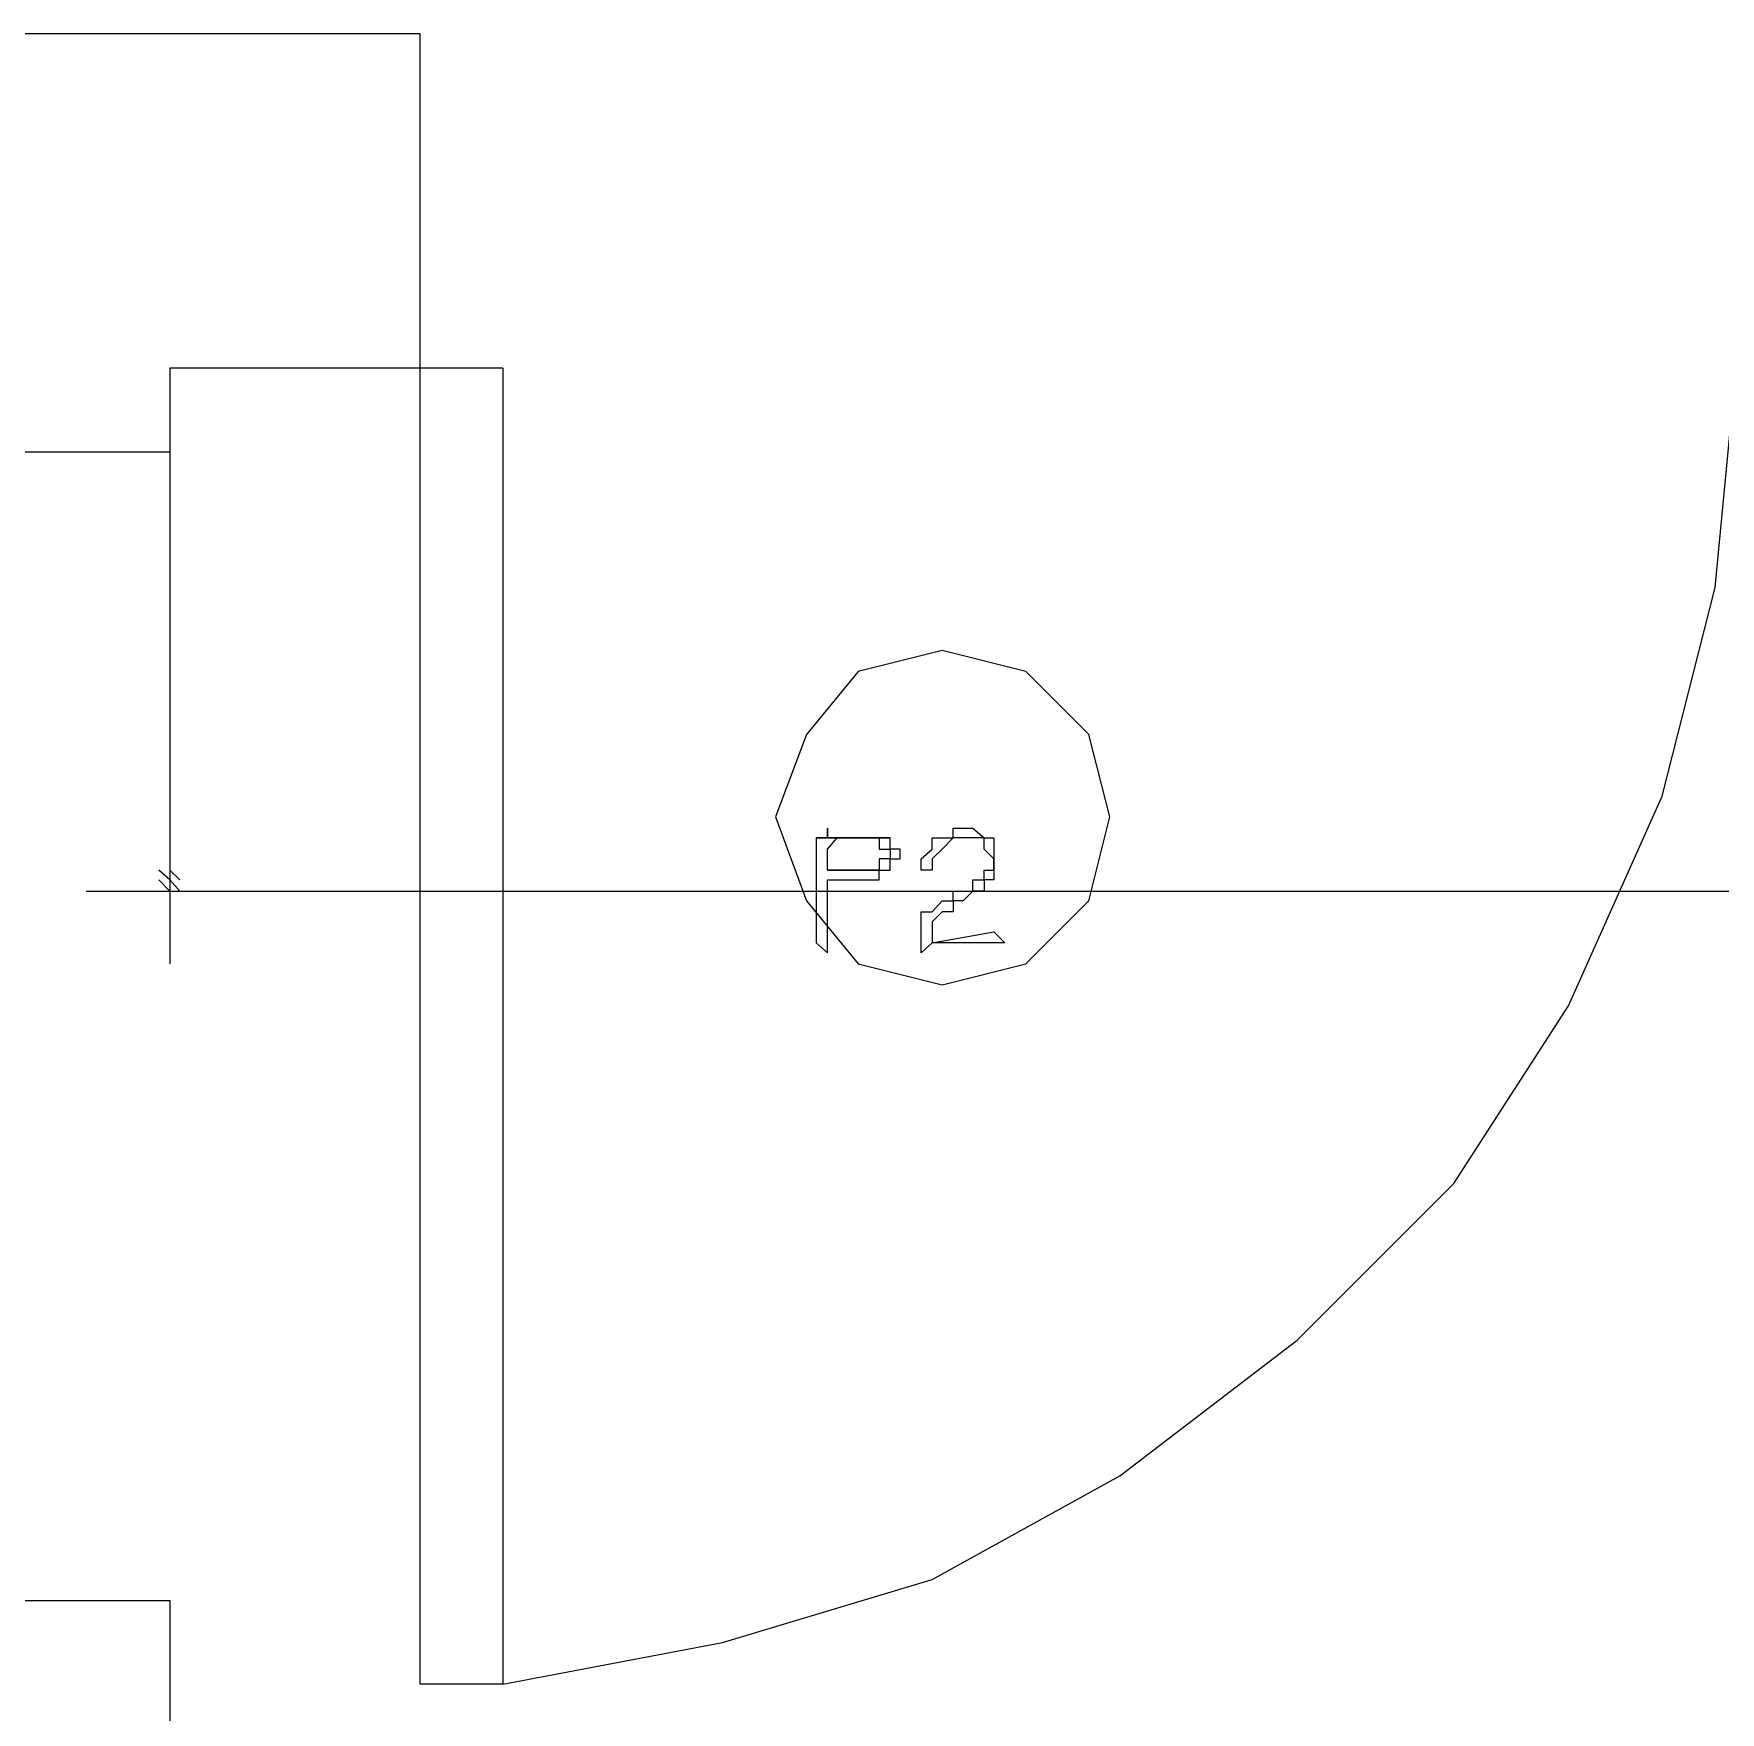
# Model space of a CAD drawing. Header units: millimetres. Extents: x -518.8 to -461.2, y 3.5 to 44.2.
# Drawn here: x -497.61 to -496.582, y 35.633 to 36.656 of the extents above; entities that cross this region are included whole.
import ezdxf

# ---------------------------------------------------------------- set-up
doc = ezdxf.new("R2010")
doc.units = ezdxf.units.MM
doc.header["$MEASUREMENT"] = 0
for name, color, linetype in [('10', 10, 'Continuous'), ('16', 16, 'Continuous'), ('6', 6, 'Continuous'), ('MYSOLIDS', 7, 'Continuous')]:
    doc.layers.add(name, color=color, linetype=linetype)

msp = doc.modelspace()

# ---------------------------------------------------------------- linework, layer by layer
at = {"layer": '10'}
for points in [[(-497.3745, 36.6556), (-499.2587, 36.6556)], [(-497.3745, 36.4518), (-497.3745, 36.6556)], [(-497.5271, 36.4518), (-497.5271, 36.4007)], [(-497.3241, 36.4518), (-497.5271, 36.4518)], [(-497.3241, 36.4518), (-497.3241, 35.6496), (-497.3745, 35.6496), (-497.3745, 36.4518)], [(-497.7248, 36.4007), (-497.5271, 36.4007)], [(-497.7248, 35.4518), (-497.7248, 35.7007), (-497.7248, 35.7007), (-497.5271, 35.7007), (-497.5271, 35.4518)]]:
    msp.add_lwpolyline(points, dxfattribs=at)
at = {"layer": '16'}
for points in [[(-497.5271, 36.4007), (-497.5271, 36.0887)], [(-497.5271, 36.1398), (-497.5339, 36.1458)], [(-497.5211, 36.1398), (-497.5271, 36.1458)], [(-497.5782, 36.133), (-493.6121, 36.133)], [(-497.5271, 36.133), (-497.5339, 36.1398)], [(-497.5211, 36.133), (-497.5271, 36.1398)]]:
    msp.add_lwpolyline(points, dxfattribs=at)
at = {"layer": '6'}
for points in [[(-497.3241, 35.6496), (-497.1902, 35.6751), (-497.0624, 35.7135), (-496.9481, 35.7766), (-496.8399, 35.8594), (-496.7444, 35.9548), (-496.6745, 36.0631), (-496.6173, 36.1909), (-496.585, 36.318), (-496.5722, 36.4518)], [(-496.9542, 36.1782), (-496.9669, 36.2285), (-497.0053, 36.2669), (-497.0564, 36.2797), (-497.1075, 36.2669), (-497.1391, 36.2285), (-497.1579, 36.1782), (-497.1391, 36.127), (-497.1075, 36.0887), (-497.0564, 36.0759), (-497.0053, 36.0887), (-496.9669, 36.127), (-496.9542, 36.1782)]]:
    msp.add_lwpolyline(points, dxfattribs=at)
at = {"layer": 'MYSOLIDS'}
for points in [[(-497.1263, 36.1714), (-497.1263, 36.1654), (-497.1331, 36.1654), (-497.1331, 36.1654), (-497.1331, 36.1654), (-497.1008, 36.1654), (-497.1008, 36.1654), (-497.1008, 36.1654), (-497.0948, 36.1654), (-497.0948, 36.1586), (-497.0948, 36.1586), (-497.088, 36.1586), (-497.088, 36.1526), (-497.088, 36.1526), (-497.088, 36.1526), (-497.0948, 36.1526), (-497.0948, 36.1458), (-497.1008, 36.1458), (-497.1008, 36.1458), (-497.1008, 36.1458), (-497.1008, 36.1458), (-497.1075, 36.1458), (-497.1075, 36.1458), (-497.1136, 36.1458), (-497.1136, 36.1458), (-497.1203, 36.1458), (-497.1263, 36.1458), (-497.0948, 36.1458), (-497.0948, 36.1458), (-497.088, 36.1458), (-497.088, 36.1458), (-497.088, 36.1526), (-497.082, 36.1526), (-497.082, 36.1586), (-497.082, 36.1586), (-497.088, 36.1586), (-497.088, 36.1654), (-497.088, 36.1654), (-497.088, 36.1654), (-497.1263, 36.1654), (-497.1263, 36.1654), (-497.1263, 36.1714), (-497.1263, 36.1714)], [(-497.1331, 36.1654), (-497.1331, 36.1586), (-497.1331, 36.1586), (-497.1331, 36.1586), (-497.1331, 36.1526), (-497.1331, 36.1526), (-497.1331, 36.1458), (-497.1331, 36.1458), (-497.1331, 36.1398), (-497.1331, 36.1398), (-497.1331, 36.133), (-497.1331, 36.133), (-497.1331, 36.127), (-497.1331, 36.127), (-497.1331, 36.121), (-497.1331, 36.121), (-497.1331, 36.1142), (-497.1331, 36.1142), (-497.1331, 36.1082), (-497.1331, 36.1082), (-497.1331, 36.1015), (-497.1331, 36.1015), (-497.1331, 36.1015), (-497.1263, 36.0954), (-497.1263, 36.1015), (-497.1263, 36.1015), (-497.1263, 36.1015), (-497.1263, 36.1082), (-497.1263, 36.1082), (-497.1263, 36.1142), (-497.1263, 36.1142), (-497.1263, 36.121), (-497.1263, 36.121), (-497.1263, 36.127), (-497.1263, 36.127), (-497.1263, 36.133), (-497.1263, 36.133), (-497.1263, 36.133), (-497.1263, 36.1398), (-497.1263, 36.1398), (-497.1203, 36.1398), (-497.1203, 36.1398), (-497.1136, 36.1398), (-497.1075, 36.1398), (-497.1075, 36.1398), (-497.1008, 36.1398), (-497.1008, 36.1398), (-497.1008, 36.1398), (-497.0948, 36.1398), (-497.0948, 36.1458), (-497.1263, 36.1458), (-497.1263, 36.1458), (-497.1263, 36.1458), (-497.1263, 36.1458), (-497.1263, 36.1526), (-497.1263, 36.1586), (-497.1263, 36.1586), (-497.1263, 36.1586), (-497.1203, 36.1654), (-497.1203, 36.1654), (-497.1136, 36.1654), (-497.1136, 36.1654), (-497.1136, 36.1654), (-497.1075, 36.1654), (-497.1075, 36.1654), (-497.1008, 36.1654), (-497.1331, 36.1654), (-497.1331, 36.1654)], [(-497.1008, 36.1654), (-497.1075, 36.1654), (-497.1075, 36.1654), (-497.1136, 36.1654), (-497.1136, 36.1654), (-497.1203, 36.1654), (-497.1203, 36.1654), (-497.1263, 36.1654), (-497.088, 36.1654), (-497.0948, 36.1654), (-497.0948, 36.1654), (-497.1008, 36.1654), (-497.1008, 36.1654), (-497.1008, 36.1654)], [(-497.0624, 36.1015), (-497.0248, 36.1082), (-497.0181, 36.1015), (-497.0181, 36.1015), (-497.0181, 36.1015), (-497.0181, 36.1015), (-497.0181, 36.1015), (-497.0181, 36.1015), (-497.0248, 36.1015), (-497.0248, 36.1015), (-497.0624, 36.1015), (-497.0692, 36.0954), (-497.0692, 36.0954), (-497.0692, 36.0954), (-497.0692, 36.0954), (-497.0692, 36.1015), (-497.0692, 36.1015), (-497.0692, 36.1015), (-497.0692, 36.1015), (-497.0692, 36.1082), (-497.0692, 36.1082), (-497.0692, 36.1142), (-497.0692, 36.1142), (-497.0692, 36.1142), (-497.0692, 36.1203), (-497.0624, 36.1203), (-497.0624, 36.1203), (-497.0564, 36.127), (-497.0564, 36.127), (-497.0564, 36.127), (-497.0564, 36.127), (-497.0496, 36.127), (-497.0496, 36.133), (-497.0436, 36.133), (-497.0436, 36.133), (-497.0376, 36.133), (-497.0376, 36.1398), (-497.0376, 36.1398), (-497.0308, 36.1398), (-497.0308, 36.1398), (-497.0308, 36.1458), (-497.0248, 36.1458), (-497.0248, 36.1526), (-497.0248, 36.1526), (-497.0248, 36.1526), (-497.0308, 36.1586), (-497.0308, 36.1586), (-497.0308, 36.1586), (-497.0308, 36.1654), (-497.0376, 36.1654), (-497.0376, 36.1654), (-497.0436, 36.1654), (-497.0436, 36.1654), (-497.0496, 36.1654), (-497.0496, 36.1654), (-497.0564, 36.1586), (-497.0564, 36.1586), (-497.0564, 36.1586), (-497.0624, 36.1526), (-497.0624, 36.1526), (-497.0624, 36.1526), (-497.0624, 36.1526), (-497.0624, 36.1458), (-497.0692, 36.1458), (-497.0692, 36.1458), (-497.0692, 36.1458), (-497.0692, 36.1526), (-497.0692, 36.1526), (-497.0692, 36.1526), (-497.0692, 36.1526), (-497.0624, 36.1586), (-497.0624, 36.1586), (-497.0624, 36.1586), (-497.0624, 36.1654), (-497.0564, 36.1654), (-497.0564, 36.1654), (-497.0564, 36.1654), (-497.0496, 36.1654), (-497.0496, 36.1714), (-497.0436, 36.1714), (-497.0436, 36.1714), (-497.0376, 36.1714), (-497.0376, 36.1714), (-497.0308, 36.1654), (-497.0308, 36.1654), (-497.0248, 36.1654), (-497.0248, 36.1654), (-497.0248, 36.1586), (-497.0248, 36.1586), (-497.0248, 36.1586), (-497.0248, 36.1526), (-497.0248, 36.1526), (-497.0248, 36.1458), (-497.0248, 36.1458), (-497.0248, 36.1458), (-497.0248, 36.1398), (-497.0248, 36.1398), (-497.0308, 36.1398), (-497.0308, 36.133), (-497.0308, 36.133), (-497.0376, 36.133), (-497.0376, 36.133), (-497.0436, 36.127), (-497.0436, 36.127), (-497.0496, 36.127), (-497.0496, 36.127), (-497.0496, 36.1203), (-497.0564, 36.1203), (-497.0564, 36.1203), (-497.0624, 36.1142), (-497.0624, 36.1142), (-497.0624, 36.1142), (-497.0624, 36.1082), (-497.0624, 36.1082), (-497.0624, 36.1015), (-497.0624, 36.1015), (-497.0624, 36.1015), (-497.0624, 36.1015)]]:
    msp.add_lwpolyline(points, dxfattribs=at)

doc.saveas('drawing.dxf')
